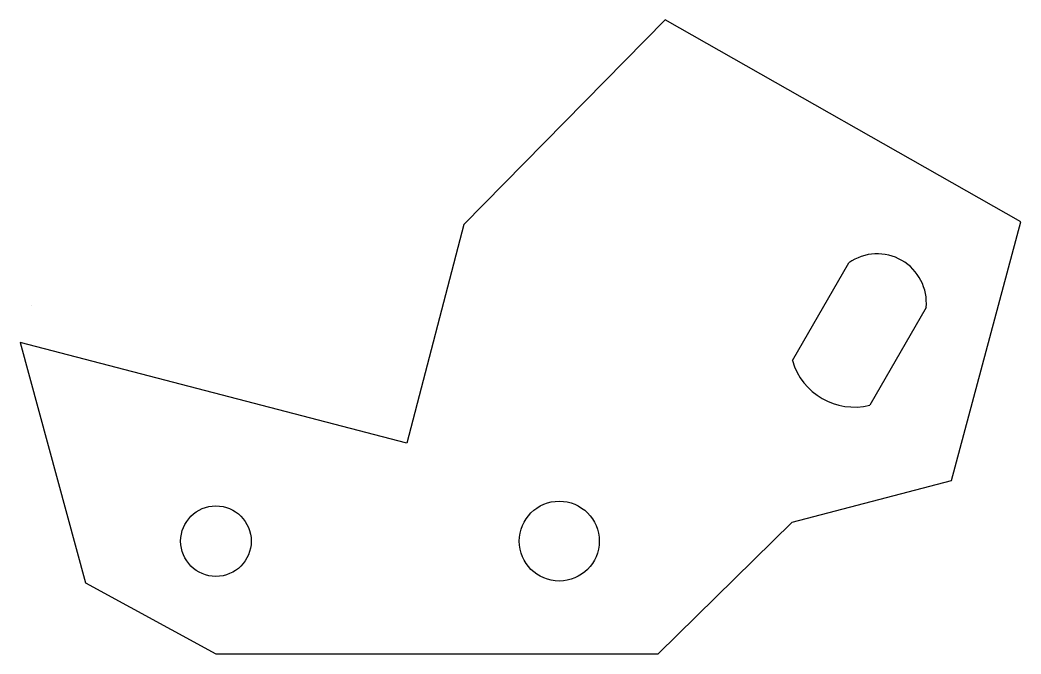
# Model space of a CAD drawing. Header units: millimetres. Extents: x 131 to 344, y 98 to 233.
import ezdxf

# ---------------------------------------------------------------- set-up
doc = ezdxf.new("R2010")
doc.units = ezdxf.units.MM
doc.header["$MEASUREMENT"] = 0

msp = doc.modelspace()

# ---------------------------------------------------------------- linework, layer by layer
for p, q in [((267.87, 232.51), (225.11, 189)), ((343.55, 189.6), (267.87, 232.51)), ((328.77, 134.55), (343.55, 189.6)), ((225.11, 189), (213, 142.55)), ((294.94, 160.07), (306.94, 180.85)), ((133.22, 171.88), (133.22, 171.88)), ((323.39, 171.35), (311.39, 150.57)), ((213, 142.55), (130.73, 163.93)), ((130.73, 163.93), (144.68, 112.8)), ((294.9, 125.73), (328.77, 134.55)), ((266.38, 97.68), (294.9, 125.73)), ((144.68, 112.8), (172.38, 97.68)), ((172.38, 97.68), (266.38, 97.68))]:
    msp.add_line(p, q)
for centre, radius in [((245.38, 121.68), 8.5), ((172.38, 121.68), 7.5)]:
    msp.add_circle(centre, radius)
for centre, radius, start, end in [((313, 172.35), 10.44, 354.5144, 125.4856), ((308.18, 164), 13.81, 196.5507, 283.4493)]:
    msp.add_arc(centre, radius, start, end)

doc.saveas('drawing.dxf')
